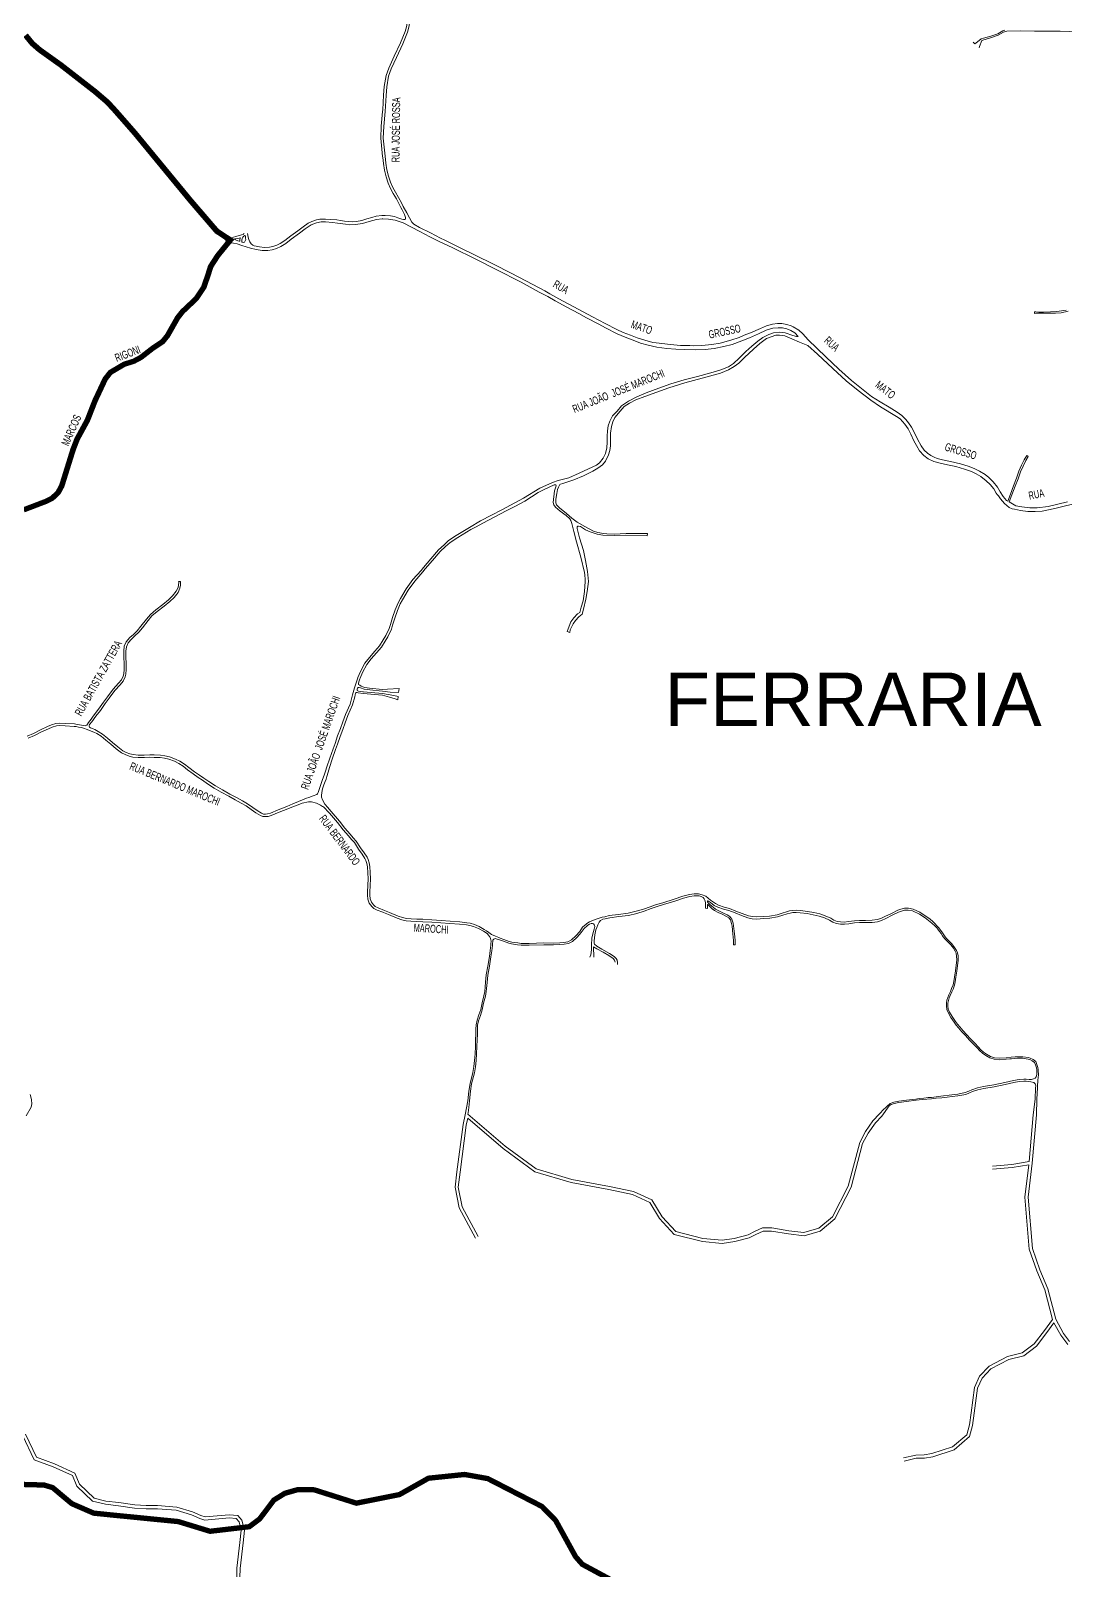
# Model space of a CAD drawing. Header units: millimetres. Extents: x 617885 to 663705, y 7172943 to 7234736.
# Drawn here: x 657141 to 659078, y 7180947 to 7183832 of the extents above; entities that cross this region are included whole.
import ezdxf

# ---------------------------------------------------------------- set-up
doc = ezdxf.new("R2010")
doc.units = ezdxf.units.MM
doc.layers.add('BAIRROS', color=12, linetype='Continuous')
doc.layers.add('TOP_VIAS 10.000', color=7, linetype='Continuous', lineweight=9)
doc.layers.add('VIAS', color=7, linetype='Continuous', lineweight=5)
doc.styles.add('LDUP', font='LDUP.SHX')
doc.styles.get("Standard").update_dxf_attribs({"font": 'arial.ttf'})

msp = doc.modelspace()

# ---------------------------------------------------------------- linework, layer by layer
at = {"layer": 'BAIRROS', "lineweight": 40, "ltscale": 0.3, "const_width": 10}
for points in [[(657127.6, 7182934.2), (657169.8, 7182950.3), (657180.9, 7182956.1), (657191.7, 7182966.3), (657198.6, 7182978.9), (657219.8, 7183047.1), (657227.4, 7183066.8), (657246.6, 7183102), (657260.9, 7183138.6), (657280, 7183179.3), (657289.7, 7183191.7), (657315.6, 7183207), (657333.5, 7183212.6), (657346.9, 7183219.8), (657368.2, 7183236.4), (657387.5, 7183249.3), (657396.6, 7183260.5), (657415.7, 7183294.2), (657424.9, 7183305.8), (657450.4, 7183329.9), (657464.6, 7183351.2), (657472.2, 7183373.3), (657477.5, 7183390.2), (657490.8, 7183410.8), (657514.4, 7183439.7), (657489, 7183456.5), (657439.5, 7183514.1), (657335.6, 7183640.3), (657298.8, 7183682.3), (657284.2, 7183698.2), (657260.9, 7183718.1), (657196.8, 7183768), (657156.9, 7183796.5), (657143.5, 7183808.2), (657130.9, 7183823.6)], [(657131.4, 7183823.8), (657144.1, 7183808.4), (657157.5, 7183796.7), (657197.4, 7183768.2), (657261.5, 7183718.3), (657284.8, 7183698.4), (657299.4, 7183682.5), (657336.2, 7183640.5), (657440.1, 7183514.3), (657489.6, 7183456.7), (657515, 7183439.9), (657491.4, 7183411), (657478.1, 7183390.4), (657472.8, 7183373.5), (657465.1, 7183351.4), (657450.9, 7183330.2), (657425.4, 7183306), (657416.2, 7183294.4), (657397.1, 7183260.7), (657388, 7183249.5), (657368.8, 7183236.6), (657347.5, 7183220), (657334, 7183212.8), (657316.2, 7183207.2), (657290.2, 7183191.9), (657280.5, 7183179.5), (657261.5, 7183138.8), (657247.2, 7183102.2), (657228, 7183067), (657220.4, 7183047.3), (657199.1, 7182979.1), (657192.3, 7182966.5), (657181.5, 7182956.3), (657170.3, 7182950.5), (657128.2, 7182934.4)], [(657119.1, 7181107.7), (657165.9, 7181106.4), (657181.9, 7181101.5), (657217.7, 7181071.5), (657258.7, 7181053.7), (657300.2, 7181049.5), (657417.2, 7181037.9), (657476.7, 7181019.7), (657545.7, 7181027.8), (657550.1, 7181028.3), (657569.6, 7181042.9), (657596.1, 7181078.1), (657616.7, 7181090.9), (657640.3, 7181097.6), (657671.9, 7181097.4), (657750.7, 7181072.4), (657831.4, 7181088.5), (657885.8, 7181119.2), (657953.5, 7181126.2), (657996.7, 7181118.5), (658098.2, 7181066.3), (658123.9, 7181040.1), (658161.3, 7180972.1), (658173.9, 7180957.8), (658248.8, 7180917.3)]]:
    msp.add_lwpolyline(points, dxfattribs=at)
at = {"layer": 'VIAS', "color": 253}
for points in [[(657821.6, 7183784.3), (657833.3, 7183809.3), (657842, 7183830.9), (657844.5, 7183839.6), (657846.8, 7183853.1), (657847.3, 7183868.3), (657846.4, 7183885.8), (657844.2, 7183900.2), (657843, 7183916.9), (657841.8, 7183943.3)], [(657846.5, 7183829.3), (657849.1, 7183838.6), (657851.5, 7183852.6), (657852, 7183868.3), (657851.1, 7183886.3), (657848.9, 7183900.7), (657847.7, 7183917.2)], [(657825.9, 7183782.3), (657837.6, 7183807.4), (657846.5, 7183829.3)], [(658965.5, 7183833), (658961.5, 7183832), (658951.9, 7183826.2), (658938.9, 7183821.7), (658925.6, 7183818), (658925.3, 7183818), (658921.2, 7183816.7), (658914, 7183811.7), (658909.4, 7183807.6), (658905.7, 7183810.6)], [(658916.9, 7183800), (658918.1, 7183802.9), (658921.9, 7183813.8), (658940.6, 7183819.2), (658953.1, 7183824), (658962.7, 7183829.8), (658968.8, 7183831.4), (658994, 7183831.9), (659021.1, 7183831.6), (659069.1, 7183831.2), (659121.4, 7183829.8)], [(657139.1, 7182941.1), (657148, 7182944.1), (657156.4, 7182947), (657170.6, 7182953.6), (657180.3, 7182959), (657186.9, 7182964.9), (657191.8, 7182972.1), (657196, 7182980.5), (657200.9, 7182995), (657207.4, 7183016.9), (657214.4, 7183039.5), (657219.9, 7183055.5), (657224.8, 7183067.2), (657235.1, 7183086.6), (657241.8, 7183098.3), (657245.4, 7183106.4), (657249.5, 7183117), (657252.5, 7183124.9), (657256.6, 7183134.1), (657260.2, 7183143), (657265.3, 7183154.4), (657270.9, 7183166.5), (657277.9, 7183180.7), (657286.1, 7183191.4), (657294.5, 7183197.8), (657302.9, 7183202.8), (657314.2, 7183208.9), (657322.7, 7183212.1), (657331.9, 7183214.3), (657339.4, 7183218.1), (657353.9, 7183228.5), (657366.7, 7183238.6), (657374.1, 7183243), (657384.7, 7183250.3), (657390.3, 7183256.1), (657396.7, 7183265.5), (657402.1, 7183275.6), (657407.1, 7183284.6), (657411.4, 7183292.4), (657415.8, 7183298.8), (657419.7, 7183303.7), (657425.1, 7183309.3), (657433.2, 7183316.7), (657442.7, 7183325.7), (657449.4, 7183333.1), (657454.4, 7183340), (657460.9, 7183350), (657464.5, 7183357.8), (657467.4, 7183365.8), (657470.9, 7183378.8), (657474.5, 7183389.5), (657480.1, 7183399.3), (657487, 7183410), (657493.9, 7183418.3), (657498.8, 7183424.3), (657503.1, 7183430.4), (657505.6, 7183434.2), (657506.5, 7183436.5), (657506.7, 7183438.1), (657506.2, 7183439.9), (657504.5, 7183441.3), (657498.9, 7183446), (657489.9, 7183452.5), (657481.2, 7183460.7), (657470.4, 7183472.9), (657455.9, 7183490), (657444.1, 7183504), (657429.4, 7183522.3), (657411.6, 7183544.3), (657392.6, 7183566.7), (657378.4, 7183583.7), (657362, 7183603.8), (657343.7, 7183625.7), (657326.5, 7183646.8), (657307.8, 7183668.1), (657290.6, 7183687.2), (657281.8, 7183696.2), (657265.5, 7183710.6), (657243.2, 7183728.1), (657222.5, 7183744.1), (657195.7, 7183765), (657170, 7183783.1), (657155.8, 7183793.5), (657143.2, 7183804.6), (657133.7, 7183815)], [(657138.1, 7183818.7), (657147.2, 7183808.7), (657159.4, 7183798)], [(657155.8, 7183793.5), (657143.2, 7183804.6)], [(657147.2, 7183808.7), (657159.4, 7183798), (657173.3, 7183787.8), (657199.1, 7183769.6), (657226, 7183748.7), (657246.7, 7183732.6), (657269.2, 7183715), (657285.7, 7183700.3), (657294.8, 7183691.1), (657312.1, 7183671.9), (657330.8, 7183650.5), (657348.1, 7183629.3), (657366.5, 7183607.5), (657382.8, 7183587.4), (657397, 7183570.4), (657416, 7183548), (657433.8, 7183525.9), (657448.5, 7183507.7), (657460.3, 7183493.7), (657474.7, 7183476.6), (657485.3, 7183464.7), (657493.5, 7183456.9), (657502.4, 7183450.5), (657506.8, 7183448.1), (657510.6, 7183446.1), (657513.4, 7183444.9), (657516.5, 7183444.3), (657524.8, 7183446.6), (657535.7, 7183449.4), (657539, 7183450.5), (657540, 7183451.6), (657540, 7183452.9)], [(657547, 7183452.4), (657548.3, 7183445.3), (657549.4, 7183440.7), (657551.3, 7183436.6), (657553.9, 7183433), (657556.5, 7183430.5), (657559.2, 7183429), (657563.2, 7183428.2), (657569.2, 7183426.9), (657578.6, 7183426.1), (657588, 7183426.5), (657594, 7183427.5), (657601.8, 7183430.3), (657607.8, 7183433.4), (657616.7, 7183439), (657628.1, 7183447.6), (657640.9, 7183457.1), (657650.9, 7183464.7), (657660.2, 7183471.5), (657667.1, 7183474.9), (657676, 7183477.9), (657682.4, 7183479.2), (657687.9, 7183479.2), (657693.2, 7183479.3), (657702.2, 7183478.7), (657714.2, 7183477.5), (657721.2, 7183476.3), (657728.2, 7183475.3), (657736.4, 7183474.6), (657744.3, 7183474.3), (657750.9, 7183474.9), (657761.1, 7183476.6), (657770.4, 7183479.5), (657779.9, 7183482.4), (657788, 7183484.4), (657798.3, 7183485.9), (657800, 7183485.9), (657804.4, 7183485.9), (657814.6, 7183485.3), (657822.2, 7183484), (657828.5, 7183481.5), (657835.7, 7183479.3), (657839.1, 7183478.2), (657841, 7183478.1), (657842, 7183478.6), (657842.7, 7183479.9), (657842.5, 7183482), (657840.9, 7183487.8), (657836.4, 7183496.6), (657834.3, 7183500.8), (657831, 7183507.4), (657825.8, 7183517.2), (657819.9, 7183527.3), (657814.9, 7183536.4), (657810.4, 7183546.8), (657806.7, 7183558.1), (657803.3, 7183570.6), (657801.3, 7183583.4), (657800, 7183594.7), (657799.9, 7183596.4), (657796.5, 7183630.8), (657797.4, 7183653.3), (657799.9, 7183681), (657800, 7183683.8), (657801.7, 7183711.3), (657802.8, 7183727.7), (657806.3, 7183748), (657811.7, 7183762.3), (657821.6, 7183784.3), (657833.3, 7183809.3)], [(659082.4, 7182949.3), (659046.5, 7182940.4), (659025.9, 7182938.2), (659011.9, 7182937.9), (658997.3, 7182939.9), (658985.7, 7182942), (658973.6, 7182949.2), (658978.6, 7182962.3), (658984.8, 7182978.4), (658990.1, 7182992.5), (658994.7, 7183005.2), (658999.4, 7183016.3), (659004.7, 7183026.7), (659009, 7183034.2), (659006.2, 7183035.9), (659001.8, 7183028.2), (658996.4, 7183017.7), (658991.6, 7183006.4), (658987.1, 7182993.7), (658981.8, 7182979.5), (658975.6, 7182963.5), (658970.6, 7182950.3), (658968.6, 7182951.5), (658961.9, 7182959.5), (658956.5, 7182968), (658951.4, 7182976.5), (658943.5, 7182986.7), (658935.2, 7182994.7), (658928.2, 7183000.4), (658918, 7183006.6), (658908.1, 7183011.8), (658896.4, 7183016.2), (658882.3, 7183020.5), (658863.4, 7183025), (658848.8, 7183027.9), (658838.5, 7183030.5), (658832.7, 7183032.9), (658826.7, 7183035.8), (658820.3, 7183040.2), (658814, 7183046.2), (658808.3, 7183054.1), (658801.8, 7183066.5), (658796.1, 7183078.8), (658790.6, 7183089.4), (658784.9, 7183097.3), (658779.9, 7183103.8), (658772.3, 7183111), (658763.9, 7183117.1), (658748.7, 7183126.6), (658731.8, 7183136.6), (658715.8, 7183146.7), (658699.8, 7183158.9), (658678.4, 7183176.4), (658654.5, 7183198), (658630.1, 7183220.8), (658596.7, 7183252.8), (658586.7, 7183264.1), (658579.5, 7183270.9), (658568.6, 7183277.5), (658565, 7183278.9), (658556.9, 7183281.6), (658547.5, 7183283.6), (658539.6, 7183283.6), (658530, 7183282), (658518.6, 7183278.8), (658507.5, 7183274.3), (658488.7, 7183265.7), (658477.3, 7183261.3), (658468, 7183257.1), (658452.2, 7183252.2), (658432.2, 7183246.4), (658416.4, 7183244), (658397.7, 7183242.2), (658381.7, 7183241.8), (658375.6, 7183242), (658357.5, 7183242.4), (658339.2, 7183243.8), (658312.2, 7183247.3), (658305.9, 7183248.1), (658291.1, 7183252.2), (658276.6, 7183256.6), (658264.4, 7183261.4), (658250.5, 7183266.9), (658238.8, 7183272.2), (658216.8, 7183283.3), (658192.8, 7183296), (658166.3, 7183310.2), (658130.2, 7183329.9), (658112.9, 7183338.9), (658103.6, 7183344.5), (658069.6, 7183362.6), (658039.3, 7183378.2), (658008.8, 7183393.9), (657972.2, 7183412), (657944.9, 7183425), (657916.2, 7183439.7), (657908.6, 7183443.7), (657889.5, 7183453.6), (657869, 7183463.6), (657858.4, 7183469.5), (657854.3, 7183473.7), (657850.5, 7183481.6), (657845.3, 7183490.8), (657838.5, 7183502.9), (657835.2, 7183509.5), (657829.9, 7183519.5), (657824, 7183529.6), (657819.1, 7183538.4), (657814.8, 7183548.5), (657811.2, 7183559.5), (657807.9, 7183571.6), (657806, 7183584), (657804.5, 7183596.9), (657801.1, 7183630.9), (657802.1, 7183653), (657804.5, 7183680.7), (657806.4, 7183711), (657807.5, 7183727.1), (657810.9, 7183746.8), (657816, 7183760.5), (657825.9, 7183782.3), (657837.6, 7183807.4)], [(657135.6, 7182934.1), (657149.6, 7182939.4), (657161.8, 7182944.7), (657172.4, 7182949.4), (657183.1, 7182954.9), (657190.5, 7182961.7), (657196, 7182969.6), (657200.5, 7182978.6), (657205.6, 7182993.5), (657212, 7183015.5), (657219, 7183038), (657224.5, 7183053.8), (657229.2, 7183065.1), (657239.4, 7183084.3), (657242.7, 7183090.4), (657246.1, 7183096.1), (657249.9, 7183104.5), (657254, 7183115.3), (657257, 7183123.1), (657261.1, 7183132.2), (657264.7, 7183141.1), (657269.8, 7183152.3), (657275.3, 7183164.5), (657282, 7183178.1), (657289.6, 7183187.9), (657297.3, 7183193.7), (657305.3, 7183198.5), (657316.2, 7183204.5), (657324.1, 7183207.4), (657333.6, 7183209.6), (657341.9, 7183213.9), (657356.8, 7183224.6), (657369.5, 7183234.6), (657376.7, 7183238.9), (657387.9, 7183246.5), (657394.1, 7183253), (657400.9, 7183263), (657406.4, 7183273.2), (657411.4, 7183282.2), (657415.6, 7183289.8), (657419.7, 7183295.9), (657423.3, 7183300.5), (657428.5, 7183305.8), (657436.5, 7183313.1), (657446.2, 7183322.3), (657453.2, 7183330), (657458.5, 7183337.2), (657465.2, 7183347.7), (657469, 7183356), (657472, 7183364.3), (657475.5, 7183377.4), (657479, 7183387.5), (657484.3, 7183396.7), (657491, 7183407.1), (657501.5, 7183419.8), (657508.8, 7183428.1), (657512.8, 7183432.2), (657514.9, 7183433.7), (657517.5, 7183434.4), (657520.6, 7183434.2), (657527.6, 7183432.8), (657536.3, 7183429.9), (657552.5, 7183424.6), (657563.2, 7183422), (657574.5, 7183420.5), (657585.1, 7183420.2), (657593.1, 7183421.3), (657601.3, 7183424), (657609.5, 7183427.6), (657618.9, 7183433.6), (657628.7, 7183441.3), (657644.1, 7183453), (657654.8, 7183461.1), (657666.2, 7183468.3), (657676, 7183472.3), (657685, 7183474), (657692.8, 7183473.9), (657706.2, 7183472.8), (657715.6, 7183471.8), (657730.3, 7183469.6), (657738.4, 7183468.7), (657749.1, 7183468.8), (657762.4, 7183471), (657774.8, 7183474.7), (657788.4, 7183478.1), (657798.9, 7183479.4), (657800, 7183479.4), (657811, 7183479.1), (657823.3, 7183477.4), (657838.1, 7183471.9), (657854.2, 7183463.9), (657869.4, 7183455.9), (657888.5, 7183445.7), (657905.7, 7183437.2), (657931.6, 7183425.2), (657974.2, 7183404.2), (658012.7, 7183384.7), (658059.3, 7183361.1), (658093.3, 7183342.5), (658109.6, 7183333.8), (658123, 7183326.1), (658145, 7183314), (658167.1, 7183302.5), (658181.6, 7183294)], [(659080.3, 7183308.6), (659062.8, 7183305.8), (659050.9, 7183305.2), (659037.5, 7183304.9), (659029.2, 7183304.9), (659023.3, 7183305.2), (659020.9, 7183305.1), (659020.9, 7183302.4), (659024.7, 7183302.7), (659034.5, 7183302.8), (659051.2, 7183303), (659060.3, 7183302.6), (659070.8, 7183303.5), (659084, 7183306.5)], [(658181.6, 7183294), (658204.9, 7183282.1), (658217.6, 7183275.4), (658239.4, 7183263.9), (658254.4, 7183257.6), (658268.9, 7183252), (658282.7, 7183246.8), (658297.3, 7183242.9), (658313.4, 7183239.3), (658332.2, 7183236.9), (658348.9, 7183235.3), (658365.3, 7183234.7), (658385.7, 7183234.3), (658403.9, 7183234.8), (658420.8, 7183236.9), (658438.8, 7183240.4), (658454.4, 7183244.2), (658472.7, 7183250.7), (658487.1, 7183256.4), (658504.1, 7183264.3), (658518.2, 7183270.9), (658530.8, 7183274.9), (658540.6, 7183275.6), (658548.7, 7183275.3), (658557.1, 7183273.2), (658564.6, 7183270.1), (658571.7, 7183266), (658578.5, 7183259.3), (658575.2, 7183258.9), (658568.3, 7183261.2), (658553.8, 7183266.1), (658542.6, 7183267.3), (658532.1, 7183265.8), (658523, 7183262.9), (658511.9, 7183257.2), (658502.7, 7183250.6), (658491.2, 7183240.7), (658480.1, 7183230.9), (658467.8, 7183218.5), (658457.2, 7183208.7), (658447.5, 7183202.5), (658433.5, 7183196.9), (658414.5, 7183190.7), (658389.9, 7183184.2), (658364.7, 7183177.9), (658340, 7183170.1), (658317.1, 7183162.5), (658293.5, 7183153.3), (658276.3, 7183145.9), (658260.2, 7183138.1), (658247.6, 7183128.9), (658239, 7183119.4), (658230.7, 7183110.4), (658225.2, 7183100.1), (658222.5, 7183091.7), (658221.2, 7183082.2), (658220.6, 7183072.4), (658220.2, 7183061.2), (658219.8, 7183050.4), (658217.4, 7183039.6), (658212.8, 7183031), (658205.9, 7183022), (658200.3, 7183017.7), (658185.2, 7183011.2), (658167.9, 7183002.8), (658148.4, 7182994.4), (658128.4, 7182989), (658118, 7182985.3), (658094.1, 7182974.7), (658063.5, 7182956), (658039.3, 7182942.8), (658023.3, 7182934), (658003.9, 7182924.1), (657983.3, 7182913.8), (657962.3, 7182901.1), (657937.9, 7182886.2), (657923, 7182876.5), (657914.9, 7182868.8), (657904.7, 7182859.2), (657890, 7182842.1), (657876.3, 7182826.2), (657871.8, 7182820.7), (657856.7, 7182803.4), (657843.9, 7182786.1), (657833.2, 7182767.9)], [(657806, 7182698.4), (657801.2, 7182690.3), (657794, 7182679.5), (657785.3, 7182669.1), (657775.3, 7182657.7), (657766.4, 7182646.6), (657758.4, 7182631.2), (657753.7, 7182620.2), (657753.3, 7182619.2), (657750.1, 7182610.2), (657747, 7182600.8), (657743.2, 7182587.2), (657738.8, 7182570.2), (657730.3, 7182550.6), (657725.6, 7182536.9), (657720.9, 7182524.5), (657715.6, 7182510.7), (657710.9, 7182496.5), (657707.4, 7182486.4), (657700.7, 7182468.7), (657695.5, 7182452.8), (657692.8, 7182444.1), (657690.3, 7182437.1), (657687.3, 7182428.9), (657680.1, 7182407.9), (657679.1, 7182404.2), (657677.9, 7182402), (657676.5, 7182400.9), (657669.8, 7182398.3), (657661.6, 7182395.2), (657657.2, 7182393.6), (657642.4, 7182387.7), (657632, 7182383.4), (657620.2, 7182378.3), (657604.5, 7182371.8), (657589.7, 7182365.8), (657584.4, 7182364.4), (657580.4, 7182363.9), (657576.7, 7182364), (657573.1, 7182365.6), (657564.9, 7182370.4), (657556.6, 7182376.3), (657546.8, 7182383.3), (657537.4, 7182388.7), (657526.2, 7182394.9), (657514, 7182401.4), (657499.8, 7182409.5), (657486.7, 7182416.7), (657474.3, 7182424.8), (657465, 7182431.3), (657456.8, 7182436.8), (657447.6, 7182443), (657437.2, 7182451), (657428.8, 7182457.4), (657420.2, 7182463), (657411.8, 7182467.2), (657400.9, 7182471.3), (657392.2, 7182473.4), (657383.7, 7182474.6), (657372.1, 7182474.8), (657363.7, 7182475.2), (657353.5, 7182474.6), (657342.1, 7182474.6), (657332.8, 7182475.5), (657326.6, 7182476.9), (657319.3, 7182479.7), (657313.3, 7182482.8), (657304.1, 7182489.8), (657294.1, 7182498.3), (657284.3, 7182506.4), (657275.3, 7182513.5), (657267, 7182519), (657260.6, 7182522.2), (657257.6, 7182523.6), (657253, 7182525.5), (657250.9, 7182526.8), (657250.1, 7182528.3), (657250.1, 7182529.6), (657251.1, 7182531.8), (657255.3, 7182536.8), (657262.8, 7182547.2), (657271.3, 7182558.3), (657280.4, 7182571.1), (657287.7, 7182581.5), (657298.2, 7182595.3), (657308.3, 7182606.4), (657314.2, 7182613.1), (657317.6, 7182621), (657319.2, 7182626.3), (657319.7, 7182634.7), (657319.6, 7182645.8), (657319.1, 7182658.4), (657319, 7182669.2), (657320, 7182677.5), (657323, 7182684.8), (657329.3, 7182692.1), (657335.9, 7182697.8), (657343, 7182704.7), (657350.3, 7182713.3), (657360.8, 7182727.1), (657367.9, 7182735.4), (657377.5, 7182743.4), (657390.8, 7182753.8), (657401.5, 7182762.6), (657409.5, 7182770.1), (657416.8, 7182779.4), (657420.3, 7182787.4), (657421.4, 7182793.1), (657421.3, 7182799.8), (657421.2, 7182800), (657417.6, 7182800), (657417.9, 7182798.8), (657417.8, 7182793.3), (657416.9, 7182788.5), (657413.5, 7182781.5), (657406.5, 7182772.9), (657398.8, 7182765.7), (657388.2, 7182757), (657374.9, 7182746.6), (657365.1, 7182738.3), (657357.7, 7182729.6), (657347.2, 7182715.9), (657340, 7182707.5), (657333.2, 7182700.8), (657326.4, 7182695), (657319.4, 7182686.9), (657316, 7182678.5), (657315, 7182669.4), (657315, 7182658.3), (657315.5, 7182645.7), (657315.6, 7182634.8), (657315.2, 7182627), (657313.8, 7182622.4), (657310.7, 7182615.3), (657305.3, 7182609.2), (657295, 7182597.9), (657284.4, 7182583.9), (657277.1, 7182573.5), (657268, 7182560.7), (657259.5, 7182549.7), (657252, 7182539.1), (657251.7, 7182538.8), (657249.3, 7182535.4), (657247.2, 7182532.4), (657245.7, 7182530.9), (657244.2, 7182529.7), (657242.5, 7182529.5), (657232.4, 7182531.3), (657227.5, 7182532.1), (657222.7, 7182532.9), (657205.3, 7182533.9), (657195.5, 7182534.6), (657187.9, 7182533.9), (657179.7, 7182531.3), (657172, 7182528.1), (657159, 7182522), (657146, 7182515.2), (657134.4, 7182510.3)], [(657856.7, 7182803.4), (657843.9, 7182786.1)], [(657829, 7182759.8), (657823.6, 7182746.9)], [(657833.2, 7182767.9), (657829, 7182759.8)], [(657818.5, 7182732.7), (657814.4, 7182719.5)], [(657823.6, 7182746.9), (657818.5, 7182732.7)], [(657812.1, 7182712), (657806, 7182698.4)], [(657814.4, 7182719.5), (657812.1, 7182712)], [(657801.2, 7182690.3), (657794, 7182679.5)], [(657135.9, 7182506), (657148, 7182511), (657161, 7182517.9), (657173.8, 7182523.9), (657181.2, 7182527), (657188.9, 7182529.3), (657195.6, 7182530), (657205, 7182529.4), (657222.1, 7182528.3), (657225.9, 7182527.9), (657230.5, 7182527.1), (657235.6, 7182526.1), (657239.7, 7182524.8), (657246.2, 7182522.3), (657253.8, 7182519.6), (657258.9, 7182517.7), (657264.6, 7182514.9), (657272.5, 7182509.7), (657281.3, 7182502.7), (657291, 7182494.7), (657301.1, 7182486.1), (657310.8, 7182478.7), (657317.4, 7182475.4), (657325.2, 7182472.3), (657332.1, 7182470.8), (657341.9, 7182469.9), (657353.6, 7182469.8), (657363.8, 7182470.4), (657372, 7182470.1), (657383.3, 7182469.9), (657391.3, 7182468.7), (657399.5, 7182466.7), (657409.9, 7182462.9), (657417.9, 7182458.9), (657426, 7182453.5), (657434.3, 7182447.2), (657444.8, 7182439.1), (657454.1, 7182432.8), (657462.3, 7182427.4), (657471.7, 7182420.9), (657484.2, 7182412.6), (657497.5, 7182405.3), (657511.7, 7182397.3), (657523.9, 7182390.8), (657535.1, 7182384.6), (657544.2, 7182379.3), (657553.9, 7182372.4), (657562.4, 7182366.4), (657570.9, 7182361.4), (657575.6, 7182359.3), (657580.6, 7182359.2), (657585.3, 7182359.7), (657591.2, 7182361.3), (657606.3, 7182367.4), (657622.1, 7182374), (657632.9, 7182378.1), (657638.6, 7182380.2), (657649.2, 7182384.4), (657661.1, 7182386.9), (657666.8, 7182386.9), (657675.8, 7182384.2), (657683.3, 7182380.6), (657687.3, 7182378.1), (657688.9, 7182377.3), (657692, 7182374.7), (657696.8, 7182369.6), (657700.1, 7182365.8), (657715.6, 7182348), (657725.7, 7182334.7), (657735.7, 7182323.2), (657741.7, 7182316.3), (657746.9, 7182310.6), (657755, 7182298.5), (657761.6, 7182288.9), (657766.8, 7182281), (657768.6, 7182277.1), (657770.3, 7182271.2), (657771.4, 7182265.1), (657772.3, 7182254), (657772.5, 7182242.8), (657772.3, 7182230.5), (657771.8, 7182217.6), (657771.5, 7182211.7), (657772.3, 7182204.2), (657774.9, 7182197), (657779.4, 7182190.8), (657783.6, 7182187), (657789.6, 7182183.9), (657800, 7182179.9), (657801.8, 7182179.2), (657811.2, 7182175.5), (657827.2, 7182168.6), (657836, 7182165.8), (657843.8, 7182163.9), (657852.9, 7182163.2), (657863.9, 7182162.5), (657875, 7182162.2), (657891.9, 7182161.2), (657909.2, 7182160.1), (657925.9, 7182159.1), (657943.8, 7182157.6), (657957.1, 7182156.1), (657963, 7182155.2), (657970.2, 7182153.3), (657979.3, 7182149.6), (657988.8, 7182144.7), (657992.1, 7182142.7), (657996.2, 7182139.5), (657997.7, 7182137.9), (658000.4, 7182134.1), (658001.9, 7182130.7), (658002.9, 7182125.6), (658002.8, 7182120.6), (658002.7, 7182118.3), (658001.4, 7182108.1), (657999.8, 7182096.8), (657997.1, 7182079.2), (657994.1, 7182062.4), (657992.5, 7182048.8), (657991.2, 7182031.7), (657989.7, 7182023.1), (657986.3, 7182010.2), (657983.6, 7181997.7), (657980.2, 7181987.5), (657976.8, 7181977.4), (657974.9, 7181968.7), (657974.6, 7181960.8), (657974.5, 7181951.6), (657974, 7181940.9), (657973.7, 7181928.3), (657973, 7181914.8), (657972.2, 7181902.3), (657971, 7181890.7), (657969, 7181879.4), (657963.6, 7181859), (657961.6, 7181844.9), (657959.7, 7181826.8), (657954.6, 7181800.1)], [(658730.7, 7181802.2), (658738.9, 7181810.7), (658741.6, 7181813.4), (658744.9, 7181816.5), (658750.8, 7181821.6), (658757.1, 7181824), (658766.6, 7181825.9), (658780.9, 7181827.7), (658798.6, 7181829.8), (658805.1, 7181830.6), (658813.3, 7181831.6), (658821.4, 7181832.5), (658827.9, 7181833), (658845.3, 7181835.2), (658866.3, 7181837.6), (658877, 7181839.1), (658891.2, 7181842), (658897.6, 7181844.6), (658903.7, 7181847.4), (658913.8, 7181850.6), (658925.1, 7181853.3), (658944.7, 7181856.4), (658965.2, 7181860.9), (658981.3, 7181864.5), (658992, 7181866.2), (659000.9, 7181866.9), (659005.4, 7181866.9), (659010.8, 7181866.5), (659015, 7181866.3), (659018.8, 7181867.6), (659021.8, 7181869.1), (659024.1, 7181871.4), (659024.8, 7181873.2), (659025.3, 7181876.5), (659025.1, 7181885), (659024.5, 7181888.2), (659022.9, 7181893.8), (659020.9, 7181898.2), (659016.7, 7181901.6), (659011.9, 7181904.1), (659008.8, 7181904.9), (658998.6, 7181906.2), (658988.8, 7181906.3), (658983.9, 7181906.1), (658977.6, 7181905.4), (658974.6, 7181905), (658967.8, 7181904.4), (658956.2, 7181903.5), (658945.6, 7181904.4), (658937.4, 7181907.1), (658929.4, 7181911.4), (658923.5, 7181915.7), (658918, 7181920.9), (658914, 7181925.4), (658906.9, 7181932.7), (658899.4, 7181940.5), (658891.4, 7181949), (658885, 7181955.8), (658878.6, 7181963.6), (658874.3, 7181968.4), (658870.5, 7181973.7), (658864, 7181982.9), (658859.2, 7181991.8), (658856.7, 7181997.9), (658855.8, 7182004), (658855.8, 7182010.1), (658856.8, 7182015.4), (658858.4, 7182020.4), (658860.2, 7182025.2), (658863.3, 7182031.7), (658865.7, 7182037.1), (658868.2, 7182043.9), (658869.6, 7182050), (658871.1, 7182058.6), (658872.8, 7182070.1), (658875.2, 7182090.5), (658874.9, 7182097.9), (658874.1, 7182103), (658872.4, 7182106.8), (658869, 7182112.5), (658864, 7182119), (658859, 7182123.9), (658853.5, 7182129.4), (658849.7, 7182134), (658848.8, 7182135.5), (658845.9, 7182140), (658843, 7182143.9), (658839.8, 7182148.3), (658837.8, 7182150.7), (658834.1, 7182154.6), (658828.5, 7182159.6), (658815.9, 7182169.3), (658805.5, 7182176.5), (658792.5, 7182182.5), (658784.3, 7182184.1), (658777.5, 7182183.8), (658771.5, 7182182.2), (658766.3, 7182180.2), (658754.5, 7182174.3), (658742.4, 7182168.1), (658734.3, 7182164.5), (658726.8, 7182162.3), (658717.1, 7182160.9), (658704.5, 7182160.6), (658693, 7182160.5), (658684, 7182159.9), (658672.9, 7182158.4), (658664.7, 7182157.4), (658657.4, 7182157.8), (658650.1, 7182158.7), (658643.4, 7182161.3), (658637.1, 7182165.3), (658627.6, 7182169.7), (658617.6, 7182172.8), (658606.6, 7182175.3), (658595.2, 7182177.5), (658582.2, 7182179), (658574.2, 7182179.6), (658568.2, 7182179.4), (658563.2, 7182178.5), (658557.6, 7182176.8), (658549.4, 7182174.2), (658539.5, 7182171.3), (658525, 7182168.7), (658514.2, 7182168), (658500, 7182167), (658491.9, 7182167.9), (658484.2, 7182169.5), (658472.1, 7182173.7), (658460.1, 7182178.6), (658448.5, 7182183), (658438.1, 7182185.9), (658427.5, 7182189.7), (658421.1, 7182192.6), (658413.9, 7182198), (658410.1, 7182200.8), (658408.7, 7182201.4), (658408.1, 7182201.1), (658408.1, 7182199.8), (658409.7, 7182197.9), (658412.5, 7182194.8), (658416.6, 7182191.1), (658419.4, 7182188.6), (658423.1, 7182185.8), (658429.9, 7182182.4), (658437.2, 7182179.1), (658445.5, 7182174.9), (658450.3, 7182171.7), (658454, 7182167), (658456.5, 7182159.5), (658457.3, 7182154.3), (658459.2, 7182139.8), (658460.2, 7182127.5), (658460.1, 7182118.9), (658457, 7182119), (658457.2, 7182127.3), (658456.1, 7182139.5), (658454.3, 7182153.9), (658453.6, 7182158.8), (658451.3, 7182165.5), (658448.2, 7182169.4), (658443.9, 7182172.3), (658435.8, 7182176.3), (658428.6, 7182179.7), (658421.4, 7182183.2), (658417.1, 7182186.6), (658411.4, 7182192.1), (658409.1, 7182194.2), (658408.6, 7182194.5), (658408.2, 7182194.3), (658408.1, 7182193.4), (658408.3, 7182189.2), (658408.5, 7182187.1), (658404.7, 7182187.4), (658404.7, 7182193.8), (658404.4, 7182198.2), (658403.6, 7182202.4), (658402.3, 7182205.3), (658400, 7182207.6), (658396.8, 7182209.4), (658392.6, 7182210.6), (658388, 7182211), (658383.3, 7182210.9), (658375, 7182209.6), (658363.2, 7182206.3), (658346.9, 7182200.9), (658326, 7182194.2), (658312.3, 7182190.2), (658302.7, 7182186.7), (658289.6, 7182181.7), (658275.9, 7182177.8), (658260.2, 7182174), (658242.4, 7182172), (658225.2, 7182169.7), (658216.5, 7182167.7), (658212.4, 7182166.7), (658208.2, 7182164.6), (658205.3, 7182161.3), (658202.7, 7182156.5), (658200.9, 7182151.6), (658199.4, 7182147), (658197.3, 7182137.5), (658195.8, 7182126.1), (658195.9, 7182122.1), (658196.8, 7182120), (658201.4, 7182116.6), (658210.5, 7182110.6), (658224.8, 7182102.8), (658233.3, 7182096.8), (658237.2, 7182093.5), (658239.1, 7182090.1), (658240.1, 7182086), (658239.9, 7182082.2)], [(657959.7, 7181801.5), (657960, 7181803.9), (657961.1, 7181814.2), (657962.5, 7181826.5), (657964.5, 7181844.5), (657966.4, 7181858.4), (657971.8, 7181878.8), (657973.8, 7181890.3), (657975, 7181902.1), (657975.9, 7181914.6), (657976.6, 7181928.2), (657976.9, 7181940.8), (657977.4, 7181951.5), (657977.5, 7181960.7), (657977.8, 7181968.3), (657979.5, 7181976.6), (657982.9, 7181986.5), (657986.3, 7181996.9), (657989.1, 7182009.5), (657992.5, 7182022.5), (657994, 7182031.3), (657995.4, 7182048.5), (657996.9, 7182062), (657999.9, 7182078.7), (658002.6, 7182096.4), (658004.2, 7182107.7), (658005.5, 7182117.8), (658005.8, 7182120.9), (658006.2, 7182125.7), (658006.5, 7182127.5), (658007.9, 7182129.5), (658009.5, 7182130.4), (658011, 7182130.7), (658012.7, 7182130.4), (658019, 7182128.3), (658026, 7182125.5), (658036.3, 7182122.2), (658041.5, 7182120.9), (658052.5, 7182119.1), (658059.4, 7182118.4), (658074.3, 7182118.4), (658102, 7182119.2), (658120.1, 7182119), (658131.7, 7182119.3), (658140, 7182120), (658148.1, 7182121.5), (658155.3, 7182125.2), (658164.4, 7182133.2), (658171.6, 7182142.2), (658177.2, 7182149.5), (658183, 7182154.7), (658184.5, 7182155.6), (658187.4, 7182157.5), (658190.3, 7182159), (658192.7, 7182159.1), (658195.1, 7182158.1), (658196.9, 7182155.5), (658197.4, 7182153.3), (658196, 7182148.1), (658193.4, 7182139.8), (658192, 7182131.3), (658191, 7182118.8), (658191.3, 7182109.4), (658190.1, 7182100), (658187.9, 7182095.8)], [(658195.3, 7182095.9), (658195.1, 7182115.4), (658201.2, 7182111.7), (658212.8, 7182105.1), (658223.4, 7182098.9), (658232, 7182093.3), (658234.4, 7182090.3), (658235.5, 7182086.4)], [(659018.3, 7181800.5), (659022.2, 7181829.6), (659022.9, 7181850.9), (659023.1, 7181854.6), (659022.1, 7181858.5), (659019.9, 7181860.8), (659013.8, 7181862.3), (659005, 7181863.2), (659001.1, 7181863.3), (658992.4, 7181862.5), (658982, 7181860.9), (658966, 7181857.3), (658945.4, 7181852.8), (658925.8, 7181849.6), (658914.8, 7181847.1), (658905, 7181844), (658899.1, 7181841.2), (658892.3, 7181838.5), (658877.5, 7181835.7), (658866.6, 7181834.4), (658857.5, 7181833.4), (658847.2, 7181832.3), (658836.5, 7181831.2), (658828.1, 7181830.5), (658810.6, 7181829.2), (658799.1, 7181827.6), (658781.3, 7181825.5), (658767, 7181823.6), (658757.7, 7181821.8), (658752.1, 7181819.7), (658748.4, 7181817), (658735, 7181798)], [(657132.4, 7181798.4), (657141.5, 7181814.4), (657142.7, 7181820.8), (657142.4, 7181828.3), (657141.9, 7181831.5), (657139.9, 7181838.6)], [(657954.6, 7181800.1), (657950.6, 7181782.2), (657939.1, 7181693.5), (657935.6, 7181664.6), (657943, 7181625.9), (657973.7, 7181569.2)], [(658735, 7181798), (658722.8, 7181785.5), (658709.3, 7181766.2), (658699, 7181746.4), (658677.6, 7181664.6), (658646.9, 7181605.4), (658619.7, 7181582.2), (658589.4, 7181573.7), (658560.1, 7181577), (658528.2, 7181582.5), (658512.6, 7181582.5), (658498.9, 7181576.2), (658486.5, 7181569.5), (658459.5, 7181562.7), (658435.9, 7181559.3), (658398.8, 7181562.7), (658345.9, 7181576.2), (658318.6, 7181605.8), (658300.1, 7181636.1), (658268.2, 7181651), (658223.4, 7181660.1), (658153.1, 7181673.3), (658084.9, 7181693.6), (658025.6, 7181736.9), (657959.4, 7181793.9), (657956.5, 7181781.2), (657945.1, 7181692.7), (657941.6, 7181664.8), (657948.7, 7181627.9), (657978.9, 7181572)], [(657959.7, 7181801.5), (658029.4, 7181741.6), (658087.6, 7181699.1), (658154.5, 7181679.1), (658224.6, 7181666), (658270, 7181656.8), (658304.3, 7181640.8), (658323.4, 7181609.4), (658349.1, 7181581.6), (658399.9, 7181568.6), (658435.7, 7181565.4), (658458.4, 7181568.6), (658484.3, 7181575.1), (658496.2, 7181581.6), (658511.3, 7181588.5), (658528.8, 7181588.5), (658560.9, 7181583), (658589, 7181579.7), (658616.8, 7181587.6), (658642.2, 7181609.2), (658671.9, 7181666.8), (658693.4, 7181748.6), (658704.2, 7181769.3), (658718.2, 7181789.3), (658730.7, 7181802.2)], [(659018.3, 7181800.5), (659010.6, 7181712.5), (658978.4, 7181707.3), (658941.9, 7181704.2)], [(659024.3, 7181800), (659016.4, 7181709.7), (659016.4, 7181709.6), (659009, 7181646.1), (659016.9, 7181550), (659030.8, 7181509.9), (659045.7, 7181473.9), (659060.5, 7181417.2), (659075, 7181390.7), (659086.6, 7181375.3)], [(658942.4, 7181698.3), (658979.1, 7181701.4), (659010, 7181706.3), (659003, 7181646.2), (659011, 7181548.7), (659025.2, 7181507.7), (659040, 7181472), (659054.4, 7181416.7), (659039.4, 7181396.2), (659020.3, 7181371.1), (658998, 7181354), (658970.4, 7181347.1), (658935.7, 7181328.9), (658918, 7181310.5), (658908.3, 7181289.5), (658902.1, 7181242), (658899, 7181219.1), (658893.9, 7181200.8), (658867.2, 7181177.9), (658828.8, 7181165.2), (658814.5, 7181162.9), (658798.3, 7181162.6), (658775.2, 7181157.2)], [(658776.5, 7181151.3), (658799, 7181156.6), (658815, 7181156.9), (658830.3, 7181159.4), (658870.2, 7181172.6), (658899.2, 7181197.5), (658904.9, 7181217.8), (658908, 7181241.2), (658914.1, 7181287.8), (658923, 7181307), (658939.3, 7181324.1), (658972.5, 7181341.4), (659000.6, 7181348.5), (659024.6, 7181366.8), (659044.2, 7181392.6), (659057.3, 7181410.5), (659069.9, 7181387.5), (659083.1, 7181369.9)], [(657125.3, 7181199.6), (657147.4, 7181153.9), (657182.7, 7181140.7), (657218.8, 7181124.1), (657227.1, 7181104.5), (657256.7, 7181076.4), (657280.6, 7181070.5), (657305, 7181067.6), (657335.1, 7181063.3), (657356.8, 7181061.9), (657378.2, 7181061.9), (657413.5, 7181059), (657441.6, 7181050.6), (657457.3, 7181043.5), (657466.6, 7181040.4), (657512.7, 7181044.7), (657525.6, 7181043.4), (657530.9, 7181037.6), (657535, 7181021.6), (657532.6, 7180998.4), (657527.1, 7180950.5), (657526.1, 7180917.6)], [(657131, 7181201.5), (657151.8, 7181158.7), (657185.1, 7181146.2), (657223.4, 7181128.5), (657232.2, 7181108), (657259.7, 7181081.9), (657281.7, 7181076.4), (657305.8, 7181073.6), (657335.8, 7181069.3), (657357, 7181067.9), (657378.5, 7181067.9), (657414.6, 7181065), (657443.7, 7181056.3), (657459.5, 7181049.1), (657467.3, 7181046.5), (657512.7, 7181050.7), (657528.5, 7181049.2), (657536.3, 7181040.5), (657541.1, 7181022), (657538.5, 7180997.8), (657533.1, 7180950.1), (657532, 7180916)]]:
    msp.add_lwpolyline(points, dxfattribs=at)
for points in [[(657540.1, 7183447), (657537.8, 7183445.1), (657536.7, 7183442.8), (657536.2, 7183439.7), (657536.4, 7183436.7), (657537, 7183436), (657539.6, 7183435.1), (657541.3, 7183436.1), (657542.5, 7183438.1), (657543.5, 7183441), (657543.3, 7183443.6), (657542.8, 7183446.9), (657542.4, 7183448.3), (657542.1, 7183448.3), (657541.9, 7183448.3)], [(657528.6, 7183443), (657525.2, 7183442.3), (657522.8, 7183441.9), (657521.1, 7183441.8), (657524.6, 7183440.2), (657528.9, 7183438.6), (657531.3, 7183437.8), (657531.9, 7183437.5), (657532.2, 7183438), (657532.2, 7183439.4), (657532.7, 7183442.1), (657533.2, 7183443.5), (657533.4, 7183444), (657533.1, 7183444)]]:
    msp.add_lwpolyline(points, close=True, dxfattribs=at)
at = {"layer": 'VIAS', "color": 253, "ltscale": 0.3}
for points in [[(658506.3, 7183245.9), (658494.4, 7183235.3), (658477.7, 7183220), (658466.8, 7183209.1), (658458.4, 7183202.7), (658447.7, 7183196.5), (658432.5, 7183190.4), (658398.4, 7183180.7), (658366.2, 7183172.3), (658336, 7183162.7), (658313.4, 7183154.9), (658291.2, 7183146.9), (658274.3, 7183140.1), (658262.3, 7183134.3), (658252.5, 7183127.7), (658244.9, 7183119.2), (658234.9, 7183107.4), (658230.8, 7183098.9), (658228.3, 7183090.3), (658226.6, 7183077.7), (658226.8, 7183065.2), (658226.4, 7183053.9), (658225.4, 7183045.5), (658223.2, 7183037.1), (658217.2, 7183025.5), (658211.6, 7183018.3), (658202.7, 7183012.3), (658193.9, 7183007), (658175.9, 7182998), (658158.1, 7182990.5), (658137.5, 7182983.7), (658132.9, 7182982.6), (658132, 7182982), (658129, 7182976.9), (658127.3, 7182972.1), (658126.1, 7182964.8), (658124.6, 7182954.3), (658124.6, 7182947.3), (658125.6, 7182943.4), (658131.3, 7182938.1), (658144.1, 7182927.2), (658154.3, 7182918.4), (658164.2, 7182911.4), (658178.6, 7182903.1), (658195.1, 7182894.5), (658202.8, 7182891.9), (658213.4, 7182889.8), (658220.1, 7182889.4), (658233.8, 7182888.9), (658256, 7182889.6), (658296.3, 7182889.6), (658295.6, 7182885.4), (658254.5, 7182886.9), (658233.9, 7182885.9), (658212.4, 7182886.9), (658202, 7182888.5), (658188.5, 7182892.9), (658180, 7182897), (658170.5, 7182903.1), (658167, 7182903.7), (658165.6, 7182903.5), (658164.4, 7182902.1), (658164.4, 7182899.1), (658168.6, 7182881.5), (658176, 7182858.2), (658179.7, 7182839.5), (658183.9, 7182818.4), (658185.3, 7182800), (658183.3, 7182781.1), (658180.5, 7182766.7), (658176.2, 7182748.1), (658173.7, 7182738.5), (658167.4, 7182733.7), (658161.1, 7182726.7), (658156.8, 7182720.4), (658151.3, 7182709.3), (658150.5, 7182704), (658145.5, 7182705.9), (658147.5, 7182710.9), (658152.5, 7182724), (658158.3, 7182732.1), (658164.6, 7182739.1), (658169.2, 7182742.1), (658171.9, 7182751.7), (658175.2, 7182763.5), (658178.2, 7182780.9), (658179.5, 7182800.1), (658179.3, 7182803.6), (658178.6, 7182812.4), (658178.1, 7182816.5), (658171.4, 7182845.8), (658163.3, 7182874.4), (658157.9, 7182893.6), (658154.2, 7182908.7), (658152.1, 7182914.2), (658150.8, 7182917.2), (658143.6, 7182923.7), (658132.7, 7182932), (658123.7, 7182939.2), (658120.4, 7182943.4), (658119.5, 7182948), (658119.7, 7182953.6), (658121.1, 7182964.2), (658122.1, 7182970.1), (658123.6, 7182975.6), (658125, 7182979.2), (658124.4, 7182981), (658121.3, 7182980.8), (658102.4, 7182972.5), (658091.1, 7182966.8), (658066.3, 7182950.7), (658048.9, 7182941.2), (658031.4, 7182932.4), (658010.2, 7182921.2), (657987.5, 7182909.4), (657974.8, 7182902.6), (657965.1, 7182897.2), (657940.5, 7182882.3), (657926.1, 7182873.3), (657917.9, 7182865.6), (657907.9, 7182856.1), (657893.3, 7182839.3), (657879.6, 7182823.4), (657875.1, 7182817.8), (657860.1, 7182800.7), (657847.6, 7182783.7), (657837, 7182765.7), (657833, 7182758), (657827.7, 7182745.3), (657822.7, 7182731.3), (657818.6, 7182718.2), (657816.2, 7182710.5), (657809.9, 7182696.4), (657804.9, 7182688), (657797.5, 7182676.8), (657788.6, 7182666.2), (657778.7, 7182654.9), (657770.1, 7182644.1), (657762.4, 7182629.3), (657757.8, 7182618.6), (657757.3, 7182617.5), (657755.5, 7182612.1), (657754.7, 7182608.7), (657755, 7182607.1), (657756.9, 7182605.3), (657760, 7182603.5), (657762.9, 7182602.3), (657766.7, 7182601), (657775.5, 7182599.7), (657799.9, 7182597.7), (657808.8, 7182598.1), (657830.8, 7182599.4), (657829.9, 7182591.7), (657814.1, 7182592.4), (657799.9, 7182594.1), (657793.6, 7182594.7), (657781.3, 7182596.2), (657765.5, 7182598.1), (657758.7, 7182600.4), (657755.8, 7182601.3), (657754.1, 7182601.2), (657753.5, 7182600.9), (657752.8, 7182599.9), (657752.4, 7182598.9), (657751.9, 7182597.3), (657752.2, 7182595.8), (657753.2, 7182595), (657754.7, 7182594.6), (657758.6, 7182593.9), (657763.1, 7182593.2), (657764.1, 7182593.2), (657799.9, 7182590), (657820.7, 7182586.2), (657829, 7182584.2), (657828.3, 7182578.2), (657823.4, 7182579.9), (657812.6, 7182583.2), (657799.8, 7182586.7), (657763.3, 7182589.9), (657754.3, 7182591.3), (657752, 7182591.9), (657750.4, 7182592), (657749.6, 7182591.3), (657749, 7182589.7), (657748.5, 7182587.2), (657747.7, 7182583.9), (657743.3, 7182568.6), (657734.7, 7182548.9), (657730, 7182535.3), (657725.3, 7182522.8), (657720.1, 7182509.2), (657715.3, 7182494.9), (657711.8, 7182484.8), (657705.1, 7182467.2), (657700.5, 7182451.3), (657697.9, 7182442.7), (657695.7, 7182434.7), (657693.9, 7182429.5), (657692.2, 7182424.9), (657689.7, 7182418.7), (657687.4, 7182411.6), (657685.9, 7182404.5), (657685.3, 7182399.1), (657685.5, 7182395.8), (657687, 7182390.5), (657691.8, 7182382.7), (657697, 7182376.2), (657699.8, 7182372.9), (657703.5, 7182368.7), (657719, 7182350.8), (657729.2, 7182337.5), (657739, 7182326.1), (657745, 7182319.2), (657750.4, 7182313.3), (657758.7, 7182301), (657765.3, 7182291.4), (657770.7, 7182283.2), (657772.7, 7182278.6), (657774.6, 7182272.3), (657775.8, 7182265.7), (657776.7, 7182254.2), (657777, 7182242.8), (657776.8, 7182230.3), (657776.2, 7182217.4), (657776, 7182211.9), (657776.6, 7182205.2), (657778.8, 7182199.1), (657782.7, 7182193.8), (657786.2, 7182190.7), (657791.5, 7182188), (657803.4, 7182183.4), (657812.9, 7182179.6), (657828.7, 7182172.7), (657837.2, 7182170.1), (657844.5, 7182168.3), (657853.3, 7182167.6), (657864.1, 7182167), (657875.2, 7182166.7), (657892.1, 7182165.6), (657909.5, 7182164.6), (657926.3, 7182163.5), (657944.4, 7182161.7), (657957.8, 7182160), (657963.9, 7182159.3), (657971.8, 7182157), (657980.9, 7182153), (657990.1, 7182147.9), (657994.6, 7182145.4), (657999, 7182142.1), (658004.1, 7182138.5), (658011.2, 7182135.2), (658017.7, 7182132.4), (658020.2, 7182131.4), (658027.2, 7182128.6), (658037.2, 7182125.4), (658042.2, 7182124.2), (658052.9, 7182122.4), (658059.6, 7182121.7), (658074.3, 7182121.7), (658102, 7182122.5), (658120.1, 7182122.3), (658131.5, 7182122.6), (658139.5, 7182123.2), (658147, 7182124.7), (658153.4, 7182128), (658162, 7182135.5), (658169, 7182144.2), (658174.5, 7182152), (658180.9, 7182157.7), (658182.5, 7182158.7), (658187.1, 7182161.8), (658198.2, 7182166.6), (658211.3, 7182170.5), (658215.9, 7182171.6), (658224.4, 7182173.6), (658241.9, 7182176), (658259.5, 7182178), (658274.9, 7182181.7), (658288.4, 7182185.5), (658301.3, 7182190.4), (658311.1, 7182194), (658324.8, 7182197.9), (658345.7, 7182204.6), (658362.3, 7182209.9), (658374.4, 7182213), (658383.4, 7182214.2), (658387.8, 7182214.3), (658391.6, 7182214.3), (658398.4, 7182212.8), (658405.5, 7182209.9), (658414, 7182202.9), (658423.1, 7182196.1), (658429.1, 7182193.4), (658439.4, 7182189.7), (658449.7, 7182186.8), (658461.6, 7182182.3), (658473.5, 7182177.5), (658485.2, 7182173.4), (658492.6, 7182171.8), (658500.1, 7182171.1), (658513.9, 7182172), (658524.5, 7182172.7), (658538.6, 7182175.2), (658548.3, 7182178.1), (658556.3, 7182180.6), (658562.2, 7182182.5), (658567.8, 7182183.5), (658574.3, 7182183.6), (658582.6, 7182183), (658595.8, 7182181.5), (658607.5, 7182179.3), (658618.6, 7182176.7), (658629, 7182173.5), (658639.1, 7182168.8), (658645.2, 7182164.9), (658651.1, 7182162.6), (658657.7, 7182161.8), (658664.5, 7182161.4), (658672.4, 7182162.4), (658683.6, 7182163.9), (658692.9, 7182164.5), (658704.4, 7182164.6), (658716.7, 7182165), (658726, 7182166.3), (658732.9, 7182168.3), (658740.6, 7182171.7), (658752.8, 7182177.9), (658764.7, 7182183.6), (658770.6, 7182185.8), (658777.1, 7182187.4), (658784.6, 7182187.7), (658793.7, 7182185.8), (658805.9, 7182180.3), (658814.1, 7182174.8), (658824.5, 7182167.4), (658831, 7182161.9), (658841.9, 7182151), (658848.5, 7182141.1), (658852, 7182135.7), (658855.6, 7182131.3), (658861, 7182125.9), (658866.1, 7182120.8), (658871.3, 7182114), (658874.8, 7182108.1), (658876.8, 7182103.8), (658877.7, 7182098.2), (658877.9, 7182090.4), (658875.5, 7182069.8), (658873.8, 7182058.1), (658872.3, 7182049.4), (658870.8, 7182043.1), (658868.2, 7182036.1), (658865.8, 7182030.6), (658862.8, 7182024.1), (658861, 7182019.5), (658859.5, 7182014.8), (658858.6, 7182009.8), (658858.6, 7182004.2), (658859.4, 7181998.6), (658861.7, 7181993), (658866.4, 7181984.3), (658872.7, 7181975.3), (658876.4, 7181970.1), (658880.7, 7181965.4), (658887.1, 7181957.6), (658893.4, 7181950.9), (658901.4, 7181942.4), (658908.9, 7181934.7), (658916, 7181927.3), (658920, 7181922.8), (658925.2, 7181917.8), (658930.9, 7181913.8), (658938.5, 7181909.6), (658946.2, 7181907.1), (658956.2, 7181906.2), (658967.6, 7181907.1), (658977.2, 7181908.1), (658984.4, 7181909.1), (658988.8, 7181909), (658998.8, 7181908.9), (659009.4, 7181907.6), (659012.9, 7181906.7), (659018.2, 7181903.9), (659023.1, 7181900), (659025.5, 7181894.8), (659027.2, 7181888.8), (659027.8, 7181885.3), (659028.2, 7181873.5), (659028, 7181872.1), (659027.1, 7181863.3), (659026.5, 7181855.5), (659026.4, 7181854.3), (659026.2, 7181850.7), (659025.4, 7181829.5), (659024.3, 7181800)], [(659106.9, 7182948.7), (659058.7, 7182936.8), (659044.1, 7182933.7), (659035.5, 7182931.7), (659022.1, 7182931), (659008.5, 7182931.1), (658994.8, 7182932.9), (658983.4, 7182935.5), (658979.1, 7182936.3), (658973.6, 7182938.9), (658964.9, 7182946.3), (658957.3, 7182954.6), (658953.3, 7182960.3), (658950.8, 7182962.9), (658949.2, 7182965.4), (658944.4, 7182973.6), (658937.8, 7182982), (658930.2, 7182988.6), (658920.5, 7182996.6), (658911.7, 7183001.5), (658902.8, 7183006), (658889.9, 7183010.5), (658873.6, 7183015.2), (658858, 7183018.6), (658844, 7183021.6), (658832.2, 7183024.8), (658821.8, 7183030), (658813.5, 7183036.1), (658805.7, 7183044.7), (658799.8, 7183054.7), (658794.8, 7183063.8), (658789.5, 7183075.8), (658784.4, 7183085.9), (658778.2, 7183094.7), (658769.3, 7183104.5), (658762.2, 7183109.2), (658732.7, 7183127.5), (658714.3, 7183140), (658690.3, 7183157.8), (658668.4, 7183175.9), (658643.3, 7183199), (658614.7, 7183225.7), (658596.4, 7183242), (658580.9, 7183248.7), (658566.6, 7183255), (658553.5, 7183260.3), (658543.2, 7183261.6), (658536.3, 7183261.3), (658519.1, 7183255.5), (658506.3, 7183245.9)], [(657860.1, 7182800.7), (657847.6, 7182783.7)], [(657804.9, 7182688), (657797.5, 7182676.8)], [(657791.5, 7182188), (657803.4, 7182183.4)]]:
    msp.add_lwpolyline(points, dxfattribs=at)

# ---------------------------------------------------------------- texts
at = {"layer": 'BAIRROS', "lineweight": 40, "ltscale": 0.3}
msp.add_text('FERRARIA', height=100, dxfattribs=at).set_placement((658327.9, 7182529.3))
at = {"layer": 'TOP_VIAS 10.000', "color": 251, "style": 'LDUP', "width": 0.69}
for s, rotation, p in [('RUA JOSÉ ROSSA', 89.4235, (657831.6, 7183585.6)), ('RUA', 330, (658117.5, 7183352.7)), ('MATO', 341, (658263.8, 7183275.7)), ('GROSSO', 12, (658412.2, 7183255)), ('RUA', 318, (658625.4, 7183249.5)), ('RIGONI', 21, (657301.9, 7183211.2)), ('RUA JOÃO  JOSÉ MAROCHI ', 22.151, (658159.3, 7183115.3)), ('MATO', 322, (658721.3, 7183165.5)), ('MARCOS', 65.9763, (657211.3, 7183052.7)), ('GROSSO', 343, (658851.5, 7183045.9)), ('RUA', 12, (659011.5, 7182953)), ('RUA BATISTA ZATTERA', 60.7822, (657235.4, 7182546.3)), ('RUA JOÃO  JOSÉ MAROCHI ', 70.7699, (657660.4, 7182408.6)), ('RUA BERNARDO MAROCHI', 337.5822, (657324.5, 7182448.1)), ('RUA BERNARDO', 306.9205, (657679.9, 7182355.3)), ('MAROCHI', 356.4014, (657857.6, 7182143.8))]:
    msp.add_text(s, height=15, rotation=rotation, dxfattribs=at).set_placement(p)

doc.saveas('drawing.dxf')
